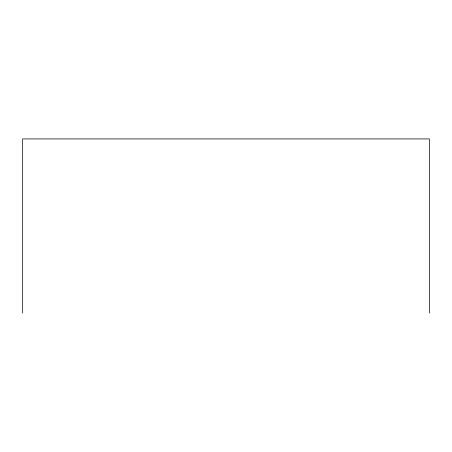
<?xml version="1.0" encoding="UTF-8"?>
<svg xmlns="http://www.w3.org/2000/svg" width="452" height="452" viewBox="0 0 452 452"><rect width="100%" height="100%" fill="white"/><g stroke="black" fill="none" stroke-linecap="round" stroke-linejoin="round"><path stroke-width="0.68" d="M429.4 313.083L429.4 138.917L22.6 138.917L22.6 313.083"/></g></svg>
